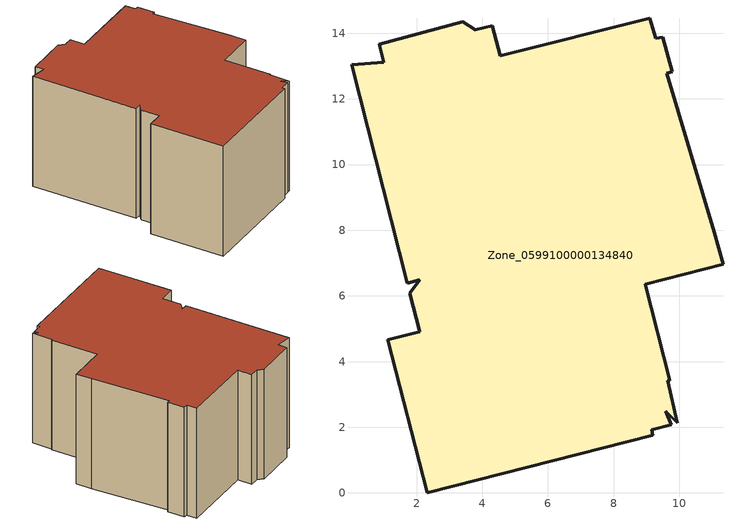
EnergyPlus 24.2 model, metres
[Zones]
Zone_0599100000134840
 floor ground (C_G): 9.29,13.85 9.5,13.87 9.78,12.82 9.61,12.78 11.07,7.95 11.33,6.96 8.96,6.35 9.71,3.43 9.66,3.42 9.94,2.13 9.58,2.48 9.76,2.08 9.16,1.92 9.2,1.75 2.32,0 1.12,4.66 2.09,4.91 1.79,6.08 2.1,6.49 1.72,6.38 0.02,13.04 1,13.11 0.86,13.66 3.41,14.35 3.78,14.11 4.31,14.23 4.55,13.32 9.1,14.46 z0
 wall outside (C_F): 4.31,14.23 3.78,14.11 3.41,14.35 0.86,13.66 1,13.11 0.02,13.04 1.72,6.38 2.1,6.49 1.79,6.08 2.09,4.91 1.12,4.66 2.32,0 9.2,1.75 9.16,1.92 9.76,2.08 9.58,2.48 9.94,2.13 9.66,3.42 9.71,3.43 8.96,6.35 11.33,6.96 11.07,7.95 9.61,12.78 9.78,12.82 9.5,13.87 9.29,13.85 9.1,14.46 4.55,13.32 4.31,14.23 z0:7.49
 roof outside (C_R): 9.94,2.13 9.66,3.42 9.71,3.43 8.96,6.35 11.33,6.96 11.07,7.95 9.61,12.78 9.78,12.82 9.5,13.87 9.29,13.85 9.1,14.46 4.55,13.32 4.31,14.23 3.78,14.11 3.41,14.35 0.86,13.66 1,13.11 0.02,13.04 1.72,6.38 2.1,6.49 1.79,6.08 2.09,4.91 1.12,4.66 2.32,0 9.2,1.75 9.16,1.92 9.76,2.08 9.58,2.48 z7.49
[BUILDING]
Pand.0599100000134840: North Axis=0; Terrain=City; Loads Convergence Tolerance Value=0.04; Temperature Convergence Tolerance Value=0.4; Solar Distribution=FullExterior; Maximum Number of Warmup Days=25; Minimum Number of Warmup Days=1
[Site:Location]
Rotterdam.The.Hague.AP_ZH_NLD Design_Conditions: Latitude=51.96; Longitude=4.45; Time Zone=1; Elevation=-4.5
[SITE:GROUNDTEMPERATURE:BUILDINGSURFACE]
18, 18, 18, 18, 18, 18, 18, 18, 18, 18, 18, 18
[MATERIAL] Thermal Absorptance=0.9; Solar Absorptance=0.7; Visible Absorptance=0.7
Name | Roughness | Thickness | Conductivity | Density | Specific Heat
G.D.1965 | MediumSmooth | 0.15 | 1 | 540 | 1210
F.D.1965 | Rough | 0.3 | 0.857143 | 1920 | 840
R.D.1965 | MediumRough | 0.2 | 0.08 | 1500 | 1000
[CONSTRUCTION]
C_G: G.D.1965
C_F: F.D.1965
C_R: R.D.1965
[ZONE]
Zone_0599100000134840: Type=1; Multiplier=1; Ceiling Height=Autocalculate; Volume=Autocalculate; Floor Area=autocalculate; Part of Total Floor Area=Yes
[ZONEINFILTRATION:DESIGNFLOWRATE]
Infil_Zone_0599100000134840: Zone or ZoneList or Space or SpaceList=Zone_0599100000134840; Schedule=AlwaysOn; Design Flow Rate Calculation Method=Flow/Area; Flow Rate per Floor Area=0.0042; Constant Term Coefficient=1; Temperature Term Coefficient=0; Velocity Term Coefficient=0; Velocity Squared Term Coefficient=0
[HVACTEMPLATE:ZONE:IDEALLOADSAIRSYSTEM]
Zone_0599100000134840: Maximum Heating Supply Air Temperature=50; Minimum Cooling Supply Air Temperature=13; Maximum Heating Supply Air Humidity Ratio=0.0156; Minimum Cooling Supply Air Humidity Ratio=0.0077; Heating Limit=NoLimit; Cooling Limit=NoLimit; Dehumidification Control Type=ConstantSensibleHeatRatio; Cooling Sensible Heat Ratio=0.7; Dehumidification Setpoint=60; Humidification Control Type=None; Humidification Setpoint=30; Outdoor Air Method=None; Outdoor Air Flow Rate per Person=0.00944; Outdoor Air Flow Rate per Zone Floor Area=0; Outdoor Air Flow Rate per Zone=0; Demand Controlled Ventilation Type=None; Outdoor Air Economizer Type=NoEconomizer; Heat Recovery Type=None; Sensible Heat Recovery Effectiveness=0.7; Latent Heat Recovery Effectiveness=0.65
[ZONECONTROL:THERMOSTAT]
ThermostatControl_Zone_0599100000134840: Zone or ZoneList=Zone_0599100000134840; Control Type Schedule=DualSetpointControlType; Control 1=Thermostat_Zone_0599100000134840; Temperature Difference Between Cutout And Setpoint=0
[THERMOSTATSETPOINT:DUALSETPOINT]
Thermostat_Zone_0599100000134840: Heating Setpoint Temperature Schedule=HeatingSetpoint_Zone_0599100000134840; Cooling Setpoint Temperature Schedule=CoolingSetpoint_Zone_0599100000134840
[SCHEDULE:COMPACT]
HeatingSetpoint_Zone_0599100000134840: Through: 12/31, For: AllDays, Until: 24:00, 21
CoolingSetpoint_Zone_0599100000134840: Through: 12/31, For: AllDays, Until: 24:00, 24
DualSetpointControlType: Through: 12/31, For: AllDays, Until: 24:00, 4
AlwaysOn: Through: 12/31, For: AllDays, Until: 24:00, 1
